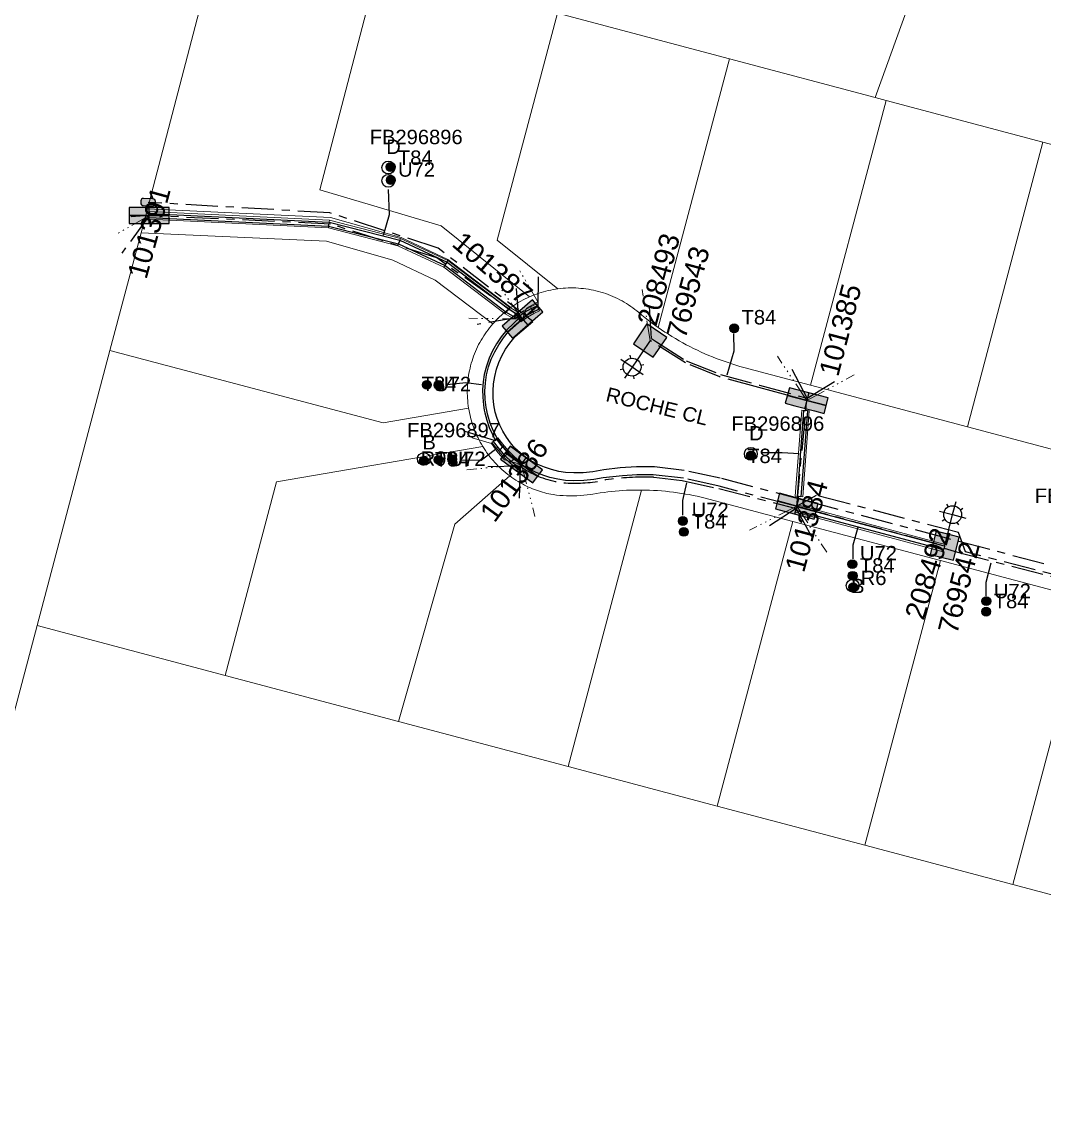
# Model space of a CAD drawing. Header units: metres. Extents: x 256054 to 262066, y 6173540 to 6179224.
# Drawn here: x 258471 to 258598.5, y 6174991.7 to 6175129 of the extents above; entities that cross this region are included whole.
import ezdxf
from ezdxf.enums import TextEntityAlignment as Align

# ---------------------------------------------------------------- set-up
doc = ezdxf.new("R2010")
doc.units = ezdxf.units.M
doc.linetypes.add('Cable Exist UG', pattern=[7, 4, -1, 1, -1])
doc.linetypes.add('PHANTOMX2', pattern=[5.6, 2.5, -0.5, 0.15, -0.5, 0.15, -0.5, 0.15, -0.5, 0.15, -0.5])
doc.layers.get('0').update_dxf_attribs({"color": 6})
for name, color, linetype, lineweight in [('_User Miscellaneous4', 191, 'Continuous', 13), ('Cadastre Land Parcels_SP_EXT', 96, 'Continuous', 15), ('Cadastre Roads_SP_EXT', 54, 'Continuous', 15), ('Mains_HV_EXT', 13, 'Continuous', 25), ('Mains_LV_EXT', 163, 'Continuous', 25), ('Mains_LV_SL_EXT', 135, 'Continuous', 25), ('Services_SP_EXT', 42, 'PHANTOMX2', 20)]:
    doc.layers.add(name, color=color, linetype=linetype, lineweight=lineweight)
for name, color, linetype in [('Duct_SP_EXT', 40, 'Continuous'), ('Equip_HV_EXT', 7, 'Continuous'), ('Equip_SP_SL_EXT', 7, 'Continuous'), ('SupportsUG_SP_LV_EXT', 7, 'Continuous'), ('SupportsUG_SP_LV_SL_EXT', 7, 'Continuous'), ('Trench_SP_EXT', 7, 'Continuous')]:
    doc.layers.add(name, color=color, linetype=linetype)
doc.styles.add('COLUMN_LABEL', font='arial.ttf', dxfattribs={"height": 2})
doc.styles.add('iecARIAL', font='arial.ttf', dxfattribs={"height": 2})
doc.styles.add('POLE_LABEL', font='arial.ttf', dxfattribs={"height": 2})
doc.styles.add('SL_LABEL', font='arial.ttf', dxfattribs={"height": 2})
doc.styles.get("Standard").update_dxf_attribs({"font": 'arial.ttf'})

# ---------------------------------------------------------------- blocks, each defined once
blk = doc.blocks.new('COLUMN_EXT')
blk.add_hatch(color=256).paths.add_polyline_path([(1.5, -1.5), (1.5, 1.5), (-1.5, 1.5), (-1.5, -1.5)])
blk.add_lwpolyline([(1.5, 1.5), (-1.5, 1.5), (-1.5, -1.5), (1.5, -1.5)], close=True)
at = {"flags": 9}
for tag, p in [('STREETNAME', (-1.81, 1.6)), ('LOCATION', (-1.81, 1.4)), ('SUBURB', (-1.81, 1.8)), ('NOTES', (-1.81, 2)), ('COLUMN_TYPE', (-1.81, 0.4)), ('OWNED_BY', (-1.81, 0.6)), ('LEGEND', (-1.81, 1.2)), ('USAGE', (-1.81, 1)), ('STATE', (-1.81, 0.8))]:
    blk.add_attdef(tag, text='', height=0.2, rotation=180, dxfattribs=at).set_placement(p, align=Align.MIDDLE_LEFT)
at = {"flags": 1}
blk.add_attdef('Z', (-1.81, 2.35), '', height=0.2, rotation=180, dxfattribs=at)
at = {"flags": 9}
for tag, style, p in [('STRUCTURE_PLANT_NUMBER', 'POLE_LABEL', (-1.81, -0.03)), ('STREET_CODE', 'COLUMN_LABEL', (-1.81, 0.2))]:
    blk.add_attdef(tag, text='', height=0.2, rotation=180, dxfattribs=dict(at, style=style)).set_placement(p, align=Align.MIDDLE_LEFT)
at = {"style": 'COLUMN_LABEL', "width": 0.9, "flags": 8}
blk.add_attdef('ASSET_NUM', text='', height=2, rotation=270, dxfattribs=at).set_placement((2, -4), align=Align.MIDDLE_LEFT)
blk = doc.blocks.new('PILLAR_EXT')
blk.add_hatch(color=256).paths.add_polyline_path([(-2.5, 1), (-2.5, -1), (2.5, -1), (2.5, 1)])
for p, q in [((-2.5, 0), (2.5, 0)), ((0, 1), (0, -1))]:
    blk.add_line(p, q)
at = {"ltscale": 10}
blk.add_line((2.5, 0), (-2.5, 0), dxfattribs=at)
blk.add_lwpolyline([(-2.5, -1), (-1.25, -1), (1.25, -1), (2.5, -1), (2.5, 1), (-2.5, 1)], close=True)
at = {"width": 0.9, "flags": 8}
blk.add_attdef('ASSET_NUM', text='', height=2, rotation=90, dxfattribs=at).set_placement((-2, 4), align=Align.MIDDLE_LEFT)
for tag, p, flags in [('OWNED_BY', (0, -0.2), 9), ('STATE', (0, -0.4), 9), ('SUPPORT_TYPE', (0, -0.6), 9), ('USAGE', (0, -0.8), 9), ('LEGEND', (0, -1), 9), ('LOCATION', (0, -1.2), 9), ('NOTES', (0, -1.4), 9), ('STREETNAME', (0, -1.8), 9), ('SUBURB', (0, -2), 1), ('PARENT', (0, -1.6), 9)]:
    blk.add_attdef(tag, p, '', height=0.2, dxfattribs=dict(flags=flags))
blk = doc.blocks.new('DUCT_EXT')
blk.add_circle((0, 0.8), 0.8)
at = {"flags": 1}
blk.add_attdef('Z', (0, 0), '', height=0.2, dxfattribs=at)
at = {"flags": 9}
for tag, p in [('DUCT_CODE', (0, 0)), ('XSECT_TYPE', (0, -0.2)), ('STATE', (0, -0.6)), ('FB_REFERENCE', (0, -0.4)), ('NOTES', (0, -0.8))]:
    blk.add_attdef(tag, text='', height=0.2, dxfattribs=at).set_placement(p, align=Align.MIDDLE_LEFT)
blk = doc.blocks.new('SL_LANTERN_EXT')
at = {"flags": 9}
for tag, p in [('LRATECODE', (-7.4, 0)), ('LOUTREACHVOCAB', (-7.2, 0)), ('LOUTREACH', (-7, 0)), ('LANTNUMBER', (-6.6, 0)), ('LNEW', (-6.4, 0)), ('LMASTVOCAB', (-6.2, 0)), ('LMAST', (-6, 0)), ('LLAMPVOCAB', (-5.8, 0)), ('LLAMP', (-5.6, 0)), ('LEXIST', (-5.4, 0)), ('LCHARGE3PERCENT', (-5.2, 0)), ('LCHARGE3', (-5, 0)), ('LCHARGE2PERCENT', (-4.8, 0)), ('LCHARGE2', (-4.6, 0)), ('LCHARGE1PERCENT', (-4.4, 0)), ('LCHARGE1', (-4.2, 0)), ('LCATEGORY', (-4, 0)), ('LBRACKETVOCAB', (-3.8, 0)), ('LBRACKET', (-3.6, 0)), ('LKINGHEIGHT', (-3.4, 0)), ('CREPLACE', (-3.2, 0)), ('CREMOVE', (-3, 0)), ('CNUMBER', (-2.8, 0)), ('CNEW', (-2.6, 0)), ('CEXIST', (-2.4, 0)), ('USAGE', (-2.2, 0)), ('STATE', (-2, 0)), ('OWNED_BY', (-1.8, 0)), ('ORIENTATION', (-1.6, 0)), ('OPERATING_VOLTAGE', (-1.4, 0)), ('NO_PHASES', (-1.2, 0)), ('LANTERN_TYPE', (-1, 0)), ('LANTERN_PURPOSE', (-0.8, 0)), ('CONTROL_TYPE', (-0.6, 0)), ('CONSTRUCTED_VOLTAGE', (-0.4, 0))]:
    blk.add_attdef(tag, text='', height=0.001, rotation=270, dxfattribs=at).set_placement(p, align=Align.MIDDLE_LEFT)
at = {"style": 'SL_LABEL', "flags": 9}
blk.add_attdef('STREET_CODE', text='', height=0.001, rotation=270, dxfattribs=at).set_placement((0, 0), align=Align.MIDDLE_LEFT)
at = {"flags": 1}
blk.add_attdef('Z', (0, 0), '', height=0.001, rotation=270, dxfattribs=at)
at = {"width": 0.9}
blk.add_attdef('LNUMBER', text='', height=1, dxfattribs=at).set_placement((7, -1), align=Align.MIDDLE_LEFT)
at = {"flags": 9}
for tag, p in [('LREMOVE', (0, -7.6)), ('LREPLACE', (0, -7.8)), ('LTYPE', (0, -8)), ('LTYPEVOCAB', (0, -8.2)), ('LEGEND', (0, -8.4)), ('SUBURB', (0, -8.6)), ('STREETNAME', (0, -8.8)), ('LOCATION', (0, -9)), ('NOTES', (0, -9.2)), ('MAINTAINED_BY', (0, -9.86))]:
    blk.add_attdef(tag, text='', height=0.001, dxfattribs=at).set_placement(p, align=Align.MIDDLE_LEFT)
blk.add_attdef('OPERATED_BY', (0, -9.61), '', height=0.001, dxfattribs=at)
blk.add_wipeout([(5.69, 0), (5.06, -1.06), (4, -1.69), (2.94, -1.06), (2.31, 0), (2.94, 1.06), (4, 1.69), (5.06, 1.06)])
for p, q in [((4, 1.69), (4, 0)), ((0, 0), (4, 0)), ((2.94, 1.06), (3.2, 0.8)), ((5.06, 1.06), (4.8, 0.8)), ((2.94, -1.06), (3.2, -0.8)), ((4, 0), (5.69, 0)), ((4, 0), (4, -1.69)), ((5.06, -1.06), (4.8, -0.8))]:
    blk.add_line(p, q)
blk.add_circle((4, 0), 1.12)
blk = doc.blocks.new('HV_STJ_EXT')
h = blk.add_hatch(color=256)
edge = h.paths.add_edge_path()
edge.add_ellipse((-0.59, 0.13), major_axis=(0.226, 0.226), ratio=1, start_angle=45, end_angle=135)
edge.add_line((-0.91, 0.13), (-0.91, -0.13))
edge.add_ellipse((-0.59, -0.13), major_axis=(0.226, 0.226), ratio=1, start_angle=135, end_angle=225)
edge.add_line((-0.59, -0.45), (0.59, -0.45))
edge.add_ellipse((0.59, -0.13), major_axis=(-0.226, 0.226), ratio=1, start_angle=135, end_angle=225)
edge.add_line((0.91, -0.13), (0.91, 0.13))
edge.add_ellipse((0.59, 0.13), major_axis=(-0.226, 0.226), ratio=1, start_angle=225, end_angle=315)
edge.add_line((0.59, 0.45), (-0.59, 0.45))
blk.add_lwpolyline([(-0.91, 0.13), (-0.91, -0.13, 0.414214), (-0.59, -0.45), (0.59, -0.45, 0.414214), (0.91, -0.13), (0.91, 0.13, 0.414214), (0.59, 0.45), (-0.59, 0.45, 0.414214)], format="xyb", close=True)
for tag, flags, p in [('ORIENTATION', 9, (1.5, 0)), ('Z', 1, (1.5, -0.8)), ('USAGE', 9, (1.5, -0.2)), ('LEGEND', 9, (1.5, -0.4)), ('NOTES', 9, (1.5, -0.6))]:
    blk.add_attdef(tag, text='', height=0.2, dxfattribs=dict(flags=flags)).set_placement(p, align=Align.MIDDLE_LEFT)
blk = doc.blocks.new('CABLE_LARGE_EXT')
h = blk.add_hatch(color=256)
edge = h.paths.add_edge_path()
edge.add_arc((0, 0.55), 0.55, 0, 360)
blk.add_circle((0, 0.55), 0.55)
at = {"flags": 1}
blk.add_attdef('Z', (0, 0), '', height=0.2, dxfattribs=at)
at = {"flags": 9}
for tag, p in [('COND_CODE', (0, 0)), ('STATE', (0, -0.4)), ('XSECT_SIZE', (0, -0.6)), ('FB_REFERENCE', (0, -0.2)), ('NOTES', (0, -0.8))]:
    blk.add_attdef(tag, text='', height=0.2, dxfattribs=at).set_placement(p, align=Align.MIDDLE_LEFT)

msp = doc.modelspace()

# ---------------------------------------------------------------- linework, layer by layer
at = {"layer": '_User Miscellaneous4'}
for p, q in [((258486.88, 6175105.32), (258486.85, 6175104.84)), ((258486.88, 6175105.32), (258509.35, 6175104.23)), ((258486.83, 6175104.36), (258486.85, 6175104.84)), ((258486.83, 6175104.36), (258509.21, 6175103.28)), ((258509.21, 6175103.28), (258509.28, 6175103.76)), ((258509.35, 6175104.23), (258509.28, 6175103.76)), ((258509.35, 6175104.23), (258518.22, 6175101.97)), ((258509.21, 6175103.28), (258517.89, 6175101.06)), ((258517.89, 6175101.06), (258518.05, 6175101.52)), ((258517.89, 6175101.06), (258523.63, 6175098.39)), ((258518.22, 6175101.97), (258518.05, 6175101.52)), ((258518.22, 6175101.97), (258524.13, 6175099.22)), ((258523.63, 6175098.39), (258523.88, 6175098.8)), ((258523.63, 6175098.39), (258531.28, 6175092.58)), ((258524.13, 6175099.22), (258523.88, 6175098.8)), ((258524.13, 6175099.22), (258531.82, 6175093.38)), ((258531.28, 6175092.58), (258531.55, 6175092.98)), ((258531.82, 6175093.38), (258531.55, 6175092.98)), ((258531.82, 6175093.38), (258532.84, 6175092.76)), ((258532.84, 6175092.76), (258532.59, 6175092.35)), ((258532.69, 6175092.35), (258533.55, 6175092.95)), ((258533.55, 6175092.95), (258534.42, 6175093.45)), ((258533.55, 6175092.95), (258533.8, 6175092.54)), ((258534.42, 6175093.45), (258535.17, 6175093.79)), ((258534.42, 6175093.45), (258534.64, 6175093.02)), ((258534.86, 6175092.59), (258534.64, 6175093.02)), ((258534.86, 6175092.59), (258535.57, 6175092.92)), ((258535.17, 6175093.79), (258535.37, 6175093.35)), ((258535.57, 6175092.92), (258535.37, 6175093.35)), ((258531.28, 6175092.58), (258532.34, 6175091.94)), ((258532.34, 6175091.94), (258532.59, 6175092.35)), ((258532.69, 6175092.35), (258532.96, 6175091.95)), ((258533.24, 6175091.56), (258532.96, 6175091.95)), ((258533.24, 6175091.56), (258534.06, 6175092.14)), ((258534.06, 6175092.14), (258533.8, 6175092.54)), ((258534.06, 6175092.14), (258534.86, 6175092.59)), ((258568.27, 6175080.53), (258567.45, 6175069.8)), ((258568.27, 6175080.53), (258568.74, 6175080.49)), ((258569.22, 6175080.46), (258568.41, 6175069.72)), ((258569.22, 6175080.46), (258568.74, 6175080.49)), ((258529.62, 6175076.51), (258529.99, 6175076.8)), ((258530.42, 6175075.48), (258529.62, 6175076.51)), ((258530.37, 6175077.1), (258529.99, 6175076.8)), ((258531.16, 6175076.09), (258530.37, 6175077.1)), ((258530.42, 6175075.48), (258530.79, 6175075.79)), ((258531.1, 6175074.69), (258530.42, 6175075.48)), ((258531.16, 6175076.09), (258530.79, 6175075.79)), ((258531.1, 6175074.69), (258531.45, 6175075.02)), ((258531.8, 6175075.35), (258531.16, 6175076.09)), ((258531.8, 6175075.35), (258531.45, 6175075.02)), ((258532.49, 6175074.68), (258531.8, 6175075.35)), ((258531.85, 6175073.96), (258531.1, 6175074.69)), ((258531.85, 6175073.96), (258532.17, 6175074.32)), ((258532.82, 6175073.17), (258531.85, 6175073.96)), ((258532.49, 6175074.68), (258532.17, 6175074.32)), ((258533.43, 6175073.91), (258532.49, 6175074.68)), ((258532.82, 6175073.17), (258533.12, 6175073.54)), ((258533.43, 6175073.91), (258533.12, 6175073.54)), ((258567.45, 6175069.8), (258567.93, 6175069.76)), ((258568.41, 6175069.72), (258567.93, 6175069.76)), ((258567.49, 6175067.81), (258567.61, 6175068.27)), ((258567.73, 6175068.73), (258567.61, 6175068.27))]:
    msp.add_line(p, q, dxfattribs=at)
at = {"layer": 'Cadastre Land Parcels_SP_EXT', "linetype": 'Continuous'}
for points in [[(258594.46, 6175166.64), (258583.95, 6175169.43), (258580.61, 6175149.75), (258539.38, 6175158.02), (258529.84, 6175132.18), (258537.8, 6175130.07), (258559.25, 6175124.38), (258577.46, 6175119.54), (258594.46, 6175166.64)], [(258624.73, 6175158.61), (258594.46, 6175166.64), (258577.46, 6175119.54), (258578.81, 6175119.18), (258598.38, 6175113.99), (258607.65, 6175111.52), (258624.73, 6175158.61)], [(258532.22, 6175093.53), (258532.47, 6175093.7), (258532.73, 6175093.86), (258532.98, 6175094.01), (258533.24, 6175094.16), (258533.5, 6175094.3), (258533.77, 6175094.44), (258534.04, 6175094.57), (258534.31, 6175094.69), (258523.26, 6175103.56), (258508.15, 6175108.03), (258515.43, 6175136), (258502.74, 6175139.37), (258495.92, 6175141.18), (258486.63, 6175105.66), (258509.48, 6175104.59), (258518.28, 6175102.09), (258524.12, 6175099.35), (258531.98, 6175093.36), (258532.22, 6175093.53)], [(258534.59, 6175094.81), (258534.88, 6175094.93), (258535.17, 6175095.03), (258535.46, 6175095.13), (258535.76, 6175095.23), (258536.05, 6175095.31), (258536.35, 6175095.39), (258536.65, 6175095.46), (258536.95, 6175095.53), (258537.25, 6175095.59), (258537.56, 6175095.64), (258537.86, 6175095.68), (258530.29, 6175101.77), (258537.8, 6175130.07), (258529.84, 6175132.18), (258515.43, 6175136), (258508.15, 6175108.03), (258523.26, 6175103.56), (258534.31, 6175094.69), (258534.59, 6175094.81)], [(258559.25, 6175124.38), (258537.8, 6175130.07), (258530.29, 6175101.77), (258537.86, 6175095.68), (258538.18, 6175095.72), (258538.5, 6175095.75), (258538.81, 6175095.77), (258539.13, 6175095.79), (258539.45, 6175095.8), (258539.77, 6175095.79), (258540.09, 6175095.79), (258540.4, 6175095.77), (258540.72, 6175095.74), (258541.04, 6175095.71), (258541.35, 6175095.67), (258541.67, 6175095.62), (258541.98, 6175095.57), (258542.29, 6175095.51), (258542.6, 6175095.43), (258542.91, 6175095.36), (258543.22, 6175095.27), (258543.52, 6175095.18), (258543.82, 6175095.08), (258544.12, 6175094.97), (258544.42, 6175094.85), (258544.71, 6175094.73), (258545, 6175094.6), (258545.29, 6175094.46), (258545.58, 6175094.32), (258545.85, 6175094.17), (258546.13, 6175094.01), (258546.4, 6175093.84), (258546.67, 6175093.67), (258546.94, 6175093.49), (258547.19, 6175093.31), (258547.45, 6175093.12), (258547.7, 6175092.92), (258547.94, 6175092.72), (258548.33, 6175092.39), (258548.73, 6175092.08), (258549.13, 6175091.76), (258549.53, 6175091.46), (258549.94, 6175091.16), (258550.35, 6175090.86), (258559.25, 6175124.38)], [(258578.81, 6175119.18), (258577.46, 6175119.54), (258559.25, 6175124.38), (258550.35, 6175090.86), (258550.78, 6175090.57), (258551.21, 6175090.28), (258551.64, 6175090.01), (258552.08, 6175089.73), (258552.52, 6175089.47), (258552.97, 6175089.21), (258553.42, 6175088.96), (258553.87, 6175088.71), (258554.33, 6175088.47), (258554.79, 6175088.24), (258555.25, 6175088.01), (258555.72, 6175087.8), (258556.19, 6175087.59), (258556.67, 6175087.38), (258557.14, 6175087.19), (258557.62, 6175087), (258558.1, 6175086.81), (258558.59, 6175086.64), (258559.08, 6175086.47), (258559.57, 6175086.31), (258560.06, 6175086.16), (258560.56, 6175086.01), (258561.05, 6175085.88), (258569.38, 6175083.67), (258578.81, 6175119.18)], [(258598.38, 6175113.99), (258578.81, 6175119.18), (258569.38, 6175083.67), (258588.95, 6175078.47), (258598.38, 6175113.99)], [(258617.95, 6175108.8), (258607.65, 6175111.52), (258598.38, 6175113.99), (258588.95, 6175078.47), (258608.52, 6175073.27), (258617.95, 6175108.8)], [(258526.71, 6175080.79), (258526.66, 6175081.1), (258526.62, 6175081.42), (258526.59, 6175081.73), (258526.57, 6175082.04), (258526.55, 6175082.35), (258526.54, 6175082.67), (258526.54, 6175082.98), (258526.55, 6175083.3), (258526.56, 6175083.61), (258526.59, 6175083.92), (258526.61, 6175084.23), (258526.65, 6175084.55), (258526.7, 6175084.86), (258526.75, 6175085.17), (258526.81, 6175085.47), (258526.88, 6175085.78), (258526.95, 6175086.09), (258527.04, 6175086.39), (258527.13, 6175086.69), (258527.22, 6175086.99), (258527.33, 6175087.28), (258527.44, 6175087.58), (258527.56, 6175087.87), (258527.69, 6175088.15), (258527.82, 6175088.44), (258527.96, 6175088.72), (258528.11, 6175089), (258528.26, 6175089.27), (258528.42, 6175089.54), (258528.59, 6175089.81), (258528.76, 6175090.07), (258528.94, 6175090.32), (258529.13, 6175090.58), (258529.32, 6175090.82), (258529.52, 6175091.07), (258529.73, 6175091.31), (258522.55, 6175096.77), (258517.23, 6175099.27), (258508.99, 6175101.61), (258485.85, 6175102.69), (258481.95, 6175087.97), (258516.06, 6175078.96), (258526.71, 6175080.79)], [(258481.95, 6175087.97), (258472.87, 6175053.68), (258496.33, 6175047.45), (258502.72, 6175071.58), (258528.46, 6175076.02), (258528.3, 6175076.28), (258528.16, 6175076.54), (258528.01, 6175076.81), (258527.88, 6175077.07), (258527.75, 6175077.35), (258527.63, 6175077.62), (258527.51, 6175077.9), (258527.4, 6175078.18), (258527.3, 6175078.46), (258527.2, 6175078.75), (258527.11, 6175079.03), (258527.03, 6175079.32), (258526.95, 6175079.61), (258526.88, 6175079.91), (258526.81, 6175080.2), (258526.76, 6175080.5), (258526.71, 6175080.79), (258516.06, 6175078.96), (258481.95, 6175087.97)], [(258524.98, 6175066.32), (258531.84, 6175072.33), (258531.59, 6175072.52), (258531.34, 6175072.72), (258531.1, 6175072.92), (258530.86, 6175073.13), (258530.63, 6175073.34), (258530.41, 6175073.56), (258530.18, 6175073.79), (258529.97, 6175074.01), (258529.76, 6175074.25), (258529.56, 6175074.49), (258529.36, 6175074.73), (258529.17, 6175074.98), (258528.98, 6175075.23), (258528.8, 6175075.49), (258528.63, 6175075.75), (258528.46, 6175076.02), (258502.72, 6175071.58), (258496.33, 6175047.45), (258517.97, 6175041.7), (258524.98, 6175066.32)], [(258539.37, 6175069.85), (258538.94, 6175069.86), (258538.52, 6175069.88), (258538.09, 6175069.91), (258537.67, 6175069.95), (258537.25, 6175070), (258536.98, 6175070.05), (258536.72, 6175070.1), (258536.46, 6175070.16), (258536.2, 6175070.23), (258535.94, 6175070.3), (258535.69, 6175070.38), (258535.43, 6175070.47), (258535.18, 6175070.55), (258534.92, 6175070.64), (258534.67, 6175070.74), (258534.43, 6175070.84), (258534.18, 6175070.95), (258533.94, 6175071.07), (258533.7, 6175071.19), (258533.42, 6175071.33), (258533.15, 6175071.48), (258532.88, 6175071.64), (258532.61, 6175071.8), (258532.35, 6175071.97), (258532.09, 6175072.15), (258531.84, 6175072.33), (258524.98, 6175066.32), (258517.97, 6175041.7), (258539.14, 6175036.08), (258548.29, 6175070.58), (258547.82, 6175070.58), (258547.35, 6175070.57), (258546.88, 6175070.56), (258546.42, 6175070.54), (258545.95, 6175070.51), (258545.48, 6175070.48), (258545.01, 6175070.44), (258544.54, 6175070.39), (258544.08, 6175070.34), (258543.61, 6175070.28), (258543.14, 6175070.22), (258542.68, 6175070.14), (258542.22, 6175070.06), (258541.92, 6175070.01), (258541.49, 6175069.96), (258541.07, 6175069.92), (258540.65, 6175069.89), (258540.22, 6175069.87), (258539.8, 6175069.85), (258539.37, 6175069.85)], [(258567.15, 6175066.67), (258556.69, 6175069.45), (258556.21, 6175069.57), (258555.72, 6175069.69), (258555.23, 6175069.8), (258554.75, 6175069.9), (258554.25, 6175070), (258553.76, 6175070.08), (258553.27, 6175070.16), (258552.77, 6175070.24), (258552.28, 6175070.3), (258551.78, 6175070.36), (258551.29, 6175070.42), (258550.79, 6175070.46), (258550.29, 6175070.5), (258549.79, 6175070.53), (258549.29, 6175070.55), (258548.79, 6175070.57), (258548.29, 6175070.58), (258539.14, 6175036.08), (258557.72, 6175031.15), (258567.15, 6175066.67)], [(258585.6, 6175061.77), (258567.15, 6175066.67), (258557.72, 6175031.15), (258570.48, 6175027.76), (258576.17, 6175026.25), (258585.6, 6175061.77)], [(258604.06, 6175056.87), (258585.6, 6175061.77), (258576.17, 6175026.25), (258594.63, 6175021.35), (258604.06, 6175056.87)], [(258622.51, 6175051.97), (258604.06, 6175056.87), (258594.63, 6175021.35), (258613.08, 6175016.45), (258622.51, 6175051.97)], [(258689.01, 6174996.29), (258651.33, 6175006.29), (258632.41, 6175011.32), (258613.08, 6175016.45), (258594.63, 6175021.35), (258576.17, 6175026.25), (258570.48, 6175027.76), (258557.72, 6175031.15), (258539.14, 6175036.08), (258517.97, 6175041.7), (258496.33, 6175047.45), (258472.87, 6175053.68), (258449.71, 6174966.19), (258469.15, 6174961.03), (258488.59, 6174955.87), (258508.02, 6174950.7), (258512.44, 6174949.53), (258527.46, 6174945.54), (258546.9, 6174940.38), (258566.34, 6174935.22), (258585.78, 6174930.06), (258606.96, 6174924.44), (258665.86, 6174908.79), (258689.01, 6174996.29)]]:
    msp.add_lwpolyline(points, close=True, dxfattribs=at)
msp.add_lwpolyline([(258449.71, 6174966.19), (258472.87, 6175053.68), (258481.95, 6175087.97), (258485.85, 6175102.69), (258486.63, 6175105.66), (258495.92, 6175141.18), (258476.23, 6175146.41), (258449.17, 6175153.59)], dxfattribs=at)
at = {"layer": 'Duct_SP_EXT'}
for p, q in [((258486.84, 6175104.6), (258486.85, 6175104.84)), ((258486.84, 6175104.6), (258509.24, 6175103.52)), ((258486.86, 6175105.08), (258486.85, 6175104.84)), ((258486.86, 6175105.08), (258509.32, 6175104)), ((258509.24, 6175103.52), (258509.28, 6175103.76)), ((258509.32, 6175104), (258509.28, 6175103.76)), ((258509.32, 6175104), (258518.14, 6175101.75)), ((258509.24, 6175103.52), (258517.97, 6175101.29)), ((258517.97, 6175101.29), (258518.05, 6175101.52)), ((258517.97, 6175101.29), (258523.76, 6175098.6)), ((258518.14, 6175101.75), (258518.05, 6175101.52)), ((258518.14, 6175101.75), (258524.01, 6175099.01)), ((258523.76, 6175098.6), (258523.88, 6175098.8)), ((258523.76, 6175098.6), (258531.41, 6175092.78)), ((258524.01, 6175099.01), (258523.88, 6175098.8)), ((258524.01, 6175099.01), (258531.68, 6175093.18)), ((258531.41, 6175092.78), (258531.55, 6175092.98)), ((258531.41, 6175092.78), (258532.47, 6175092.14)), ((258531.68, 6175093.18), (258531.55, 6175092.98)), ((258531.68, 6175093.18), (258532.72, 6175092.56)), ((258532.83, 6175092.15), (258533.67, 6175092.75)), ((258533.67, 6175092.75), (258534.53, 6175093.23)), ((258533.67, 6175092.75), (258533.8, 6175092.54)), ((258533.93, 6175092.34), (258534.75, 6175092.81)), ((258534.53, 6175093.23), (258535.27, 6175093.57)), ((258534.53, 6175093.23), (258534.64, 6175093.02)), ((258534.75, 6175092.81), (258534.64, 6175093.02)), ((258534.75, 6175092.81), (258535.47, 6175093.14)), ((258535.27, 6175093.57), (258535.37, 6175093.35)), ((258535.47, 6175093.14), (258535.37, 6175093.35)), ((258532.47, 6175092.14), (258532.59, 6175092.35)), ((258532.72, 6175092.56), (258532.59, 6175092.35)), ((258532.83, 6175092.15), (258532.96, 6175091.95)), ((258533.1, 6175091.76), (258532.96, 6175091.95)), ((258533.1, 6175091.76), (258533.93, 6175092.34)), ((258533.93, 6175092.34), (258533.8, 6175092.54)), ((258568.51, 6175080.51), (258567.69, 6175069.78)), ((258568.98, 6175080.47), (258568.17, 6175069.74)), ((258568.51, 6175080.51), (258568.74, 6175080.49)), ((258568.98, 6175080.47), (258568.74, 6175080.49)), ((258529.8, 6175076.65), (258529.99, 6175076.8)), ((258530.61, 6175075.63), (258529.8, 6175076.65)), ((258530.18, 6175076.95), (258529.99, 6175076.8)), ((258530.98, 6175075.94), (258530.18, 6175076.95)), ((258530.61, 6175075.63), (258530.79, 6175075.79)), ((258531.28, 6175074.86), (258530.61, 6175075.63)), ((258530.98, 6175075.94), (258530.79, 6175075.79)), ((258531.63, 6175075.19), (258530.98, 6175075.94)), ((258531.28, 6175074.86), (258531.45, 6175075.02)), ((258531.63, 6175075.19), (258531.45, 6175075.02)), ((258532.33, 6175074.5), (258531.63, 6175075.19)), ((258532.01, 6175074.14), (258531.28, 6175074.86)), ((258532.01, 6175074.14), (258532.17, 6175074.32)), ((258532.97, 6175073.36), (258532.01, 6175074.14)), ((258532.33, 6175074.5), (258532.17, 6175074.32)), ((258533.27, 6175073.73), (258532.33, 6175074.5)), ((258532.97, 6175073.36), (258533.12, 6175073.54)), ((258533.27, 6175073.73), (258533.12, 6175073.54)), ((258567.69, 6175069.78), (258567.93, 6175069.76)), ((258568.17, 6175069.74), (258567.93, 6175069.76)), ((258567.55, 6175068.04), (258567.61, 6175068.27)), ((258567.67, 6175068.5), (258567.61, 6175068.27))]:
    msp.add_line(p, q, dxfattribs=at)
for points in [[(258516.67, 6175108.08), (258516.8, 6175104.92), (258516.05, 6175102.33)], [(258559.78, 6175090.1), (258559.8, 6175087.89), (258558.93, 6175084.92)], [(258524.01, 6175083.75), (258526.34, 6175083.98), (258528.32, 6175083.73)], [(258525.59, 6175074.33), (258528.26, 6175074.32), (258530.27, 6175075.83)], [(258563.24, 6175075.25), (258565.82, 6175075.26), (258567.95, 6175075.12)], [(258553.44, 6175067.42), (258553.46, 6175069.28), (258553.93, 6175071.48)], [(258574.69, 6175061.99), (258574.7, 6175063.73), (258575.31, 6175065.94)], [(258591.29, 6175057.34), (258591.29, 6175059.1), (258591.91, 6175061.51)]]:
    msp.add_lwpolyline(points, dxfattribs=at)
at = {"layer": 'Mains_LV_EXT', "linetype": 'Cable Exist UG'}
for points in [[(258533.43, 6175091.92), (258529.49, 6175094.78), (258529.49, 6175094.78), (258522.72, 6175099.53), (258509.47, 6175103.76), (258486.59, 6175104.83)], [(258533.3, 6175073.77), (258532.1, 6175074.8), (258532.1, 6175074.8), (258531.37, 6175075.58), (258530.74, 6175076.36), (258530.21, 6175077.14), (258529.78, 6175078.02), (258529.4, 6175078.92), (258529.12, 6175079.91), (258528.9, 6175080.86), (258528.78, 6175081.89), (258528.74, 6175082.91), (258528.8, 6175083.95), (258528.94, 6175084.94), (258529.19, 6175085.94), (258529.53, 6175086.9), (258529.96, 6175087.83), (258530.48, 6175088.71), (258531.05, 6175089.56), (258531.69, 6175090.34), (258532.43, 6175091.1), (258533.24, 6175091.78), (258533.43, 6175091.92)], [(258567.67, 6175068.56), (258568.9, 6175081.74)], [(258567.67, 6175068.56), (258567.05, 6175068.7), (258557.96, 6175071.05), (258553.52, 6175072.04), (258549.72, 6175072.47), (258547.71, 6175072.47), (258545.9, 6175072.36), (258543.5, 6175072.08), (258542.32, 6175071.88), (258541.09, 6175071.76), (258539.84, 6175071.73), (258538.78, 6175071.77), (258537.82, 6175071.93), (258536.86, 6175072.13), (258535.96, 6175072.44), (258535.07, 6175072.79), (258534.21, 6175073.24), (258533.32, 6175073.74)]]:
    msp.add_lwpolyline(points, dxfattribs=at)
at = {"layer": 'Services_SP_EXT'}
for points in [[(258486.85, 6175104.84), (258482.7, 6175102.46)], [(258533.43, 6175091.92), (258533.93, 6175093.29), (258535.35, 6175094.07), (258532.87, 6175098.3)], [(258533.43, 6175091.92), (258530.6, 6175095.89)], [(258533.43, 6175091.92), (258526.72, 6175092.01)], [(258568.9, 6175081.74), (258565.25, 6175087.26)], [(258568.9, 6175081.74), (258574.81, 6175084.94)], [(258533.3, 6175073.77), (258531.18, 6175074.35), (258531.18, 6175074.35), (258530.36, 6175075.27), (258529.56, 6175076.37), (258523.67, 6175078.14)], [(258533.3, 6175073.77), (258526.49, 6175073.09)], [(258533.3, 6175073.77), (258534.99, 6175067.26)], [(258567.67, 6175068.56), (258561.74, 6175065.57)], [(258567.67, 6175068.56), (258571.39, 6175062.83)]]:
    msp.add_lwpolyline(points, dxfattribs=at)
at = {"layer": 'Trench_SP_EXT', "linetype": 'Cable Exist UG'}
for points in [[(258486.85, 6175104.84), (258483.43, 6175100.15)], [(258486.85, 6175104.84), (258484.59, 6175104.65)], [(258535.37, 6175093.35), (258535.41, 6175097.19)], [(258533.16, 6175092.16), (258532.96, 6175091.95), (258532.96, 6175091.95), (258532.69, 6175095.71)], [(258533.16, 6175092.16), (258527.77, 6175091.25)], [(258533.16, 6175092.16), (258531.48, 6175090.56), (258531.48, 6175090.56), (258530.77, 6175089.69), (258530.19, 6175088.83), (258529.68, 6175087.94), (258529.26, 6175087.01), (258528.92, 6175086.03), (258528.66, 6175085), (258528.51, 6175084.07), (258528.44, 6175083.12), (258528.46, 6175082.15), (258528.55, 6175081.15), (258528.65, 6175080.56), (258528.65, 6175080.56), (258528.72, 6175080.19), (258528.96, 6175079.29), (258529.28, 6175078.4), (258529.67, 6175077.52), (258530.08, 6175076.72)], [(258532.59, 6175092.35), (258533.16, 6175092.16)], [(258568.94, 6175082.06), (258566.96, 6175085.83)], [(258568.94, 6175082.06), (258572.75, 6175084.32)], [(258568.74, 6175080.49), (258568.94, 6175082.06)], [(258530.08, 6175076.72), (258525.84, 6175078.02)], [(258533.12, 6175073.54), (258528.85, 6175073.45)], [(258533.12, 6175073.54), (258533, 6175068.98)], [(258567.59, 6175068.28), (258567.93, 6175069.76)], [(258567.59, 6175068.28), (258563.94, 6175065.9)], [(258567.59, 6175068.28), (258569.76, 6175064.31)]]:
    msp.add_lwpolyline(points, dxfattribs=at)
msp.add_lwpolyline([(258533.12, 6175073.54), (258533.9, 6175073.05), (258533.9, 6175073.05, 0.113152), (258538.81, 6175071.47), (258538.81, 6175071.47, 0.070168), (258543.69, 6175071.82), (258543.69, 6175071.82), (258543.74, 6175071.83), (258543.79, 6175071.83), (258543.79, 6175071.83, -0.041722), (258549.77, 6175072.19), (258549.77, 6175072.19), (258549.82, 6175072.19), (258553.35, 6175071.76), (258557.93, 6175070.75), (258567.59, 6175068.28)], format="xyb", dxfattribs=at)

# ---------------------------------------------------------------- block references
at = {"layer": 'Duct_SP_EXT'}
for name, p in [('DUCT_EXT', (258516.68, 6175110.02)), ('CABLE_LARGE_EXT', (258516.98, 6175110.34)), ('DUCT_EXT', (258516.69, 6175108.36)), ('CABLE_LARGE_EXT', (258517.01, 6175108.71)), ('CABLE_LARGE_EXT', (258559.84, 6175090.21)), ('CABLE_LARGE_EXT', (258521.5, 6175083.15)), ('CABLE_LARGE_EXT', (258522.97, 6175083.13)), ('DUCT_EXT', (258521.12, 6175073.66)), ('CABLE_LARGE_EXT', (258524.66, 6175073.86)), ('DUCT_EXT', (258561.93, 6175074.29)), ('CABLE_LARGE_EXT', (258561.94, 6175074.32)), ('CABLE_LARGE_EXT', (258521.12, 6175073.66)), ('CABLE_LARGE_EXT', (258522.95, 6175073.79)), ('CABLE_LARGE_EXT', (258553.44, 6175066.16)), ('CABLE_LARGE_EXT', (258553.57, 6175064.8)), ('CABLE_LARGE_EXT', (258574.59, 6175060.77)), ('CABLE_LARGE_EXT', (258574.63, 6175059.33)), ('DUCT_EXT', (258574.63, 6175057.85)), ('CABLE_LARGE_EXT', (258574.7, 6175057.9)), ('CABLE_LARGE_EXT', (258591.31, 6175056.16)), ('CABLE_LARGE_EXT', (258591.29, 6175054.85))]:
    msp.add_blockref(name, p, dxfattribs=at)
at = {"layer": 'Equip_HV_EXT', "rotation": 357.3974375120415}
msp.add_blockref('HV_STJ_EXT', (258486.7, 6175106.49), dxfattribs=at)
at = {"layer": 'SupportsUG_SP_LV_EXT'}
ref = msp.add_blockref('PILLAR_EXT', (258486.85, 6175104.84), dxfattribs=dict(at, rotation=180.2093350916114))
ref.add_attrib('ASSET_NUM', '101391', dxfattribs={"layer": '0', "height": 2.5, "rotation": 74.7668, "style": 'iecARIAL'}).set_placement((258488.35, 6175108.34), align=Align.MIDDLE_RIGHT)
ref = msp.add_blockref('PILLAR_EXT', (258533.43, 6175091.92), dxfattribs=dict(at, rotation=41.0386836371148))
ref.add_attrib('ASSET_NUM', '101387', dxfattribs={"layer": '0', "height": 2.5, "rotation": 319.2939, "style": 'iecARIAL'}).set_placement((258534.93, 6175095.42), align=Align.TOP_RIGHT)
ref = msp.add_blockref('PILLAR_EXT', (258568.9, 6175081.74), dxfattribs=dict(at, rotation=345.3285677045951))
ref.add_attrib('ASSET_NUM', '101385', dxfattribs={"layer": '0', "height": 2.5, "rotation": 75.3286, "style": 'iecARIAL'}).set_placement((258570.4, 6175085.24), align=Align.TOP_LEFT)
ref = msp.add_blockref('PILLAR_EXT', (258533.3, 6175073.77), dxfattribs=dict(at, rotation=143.8550565847569))
ref.add_attrib('ASSET_NUM', '101386', dxfattribs={"layer": '0', "height": 2.5, "rotation": 53.8551, "style": 'iecARIAL'}).set_placement((258534.8, 6175077.27), align=Align.TOP_RIGHT)
ref = msp.add_blockref('PILLAR_EXT', (258567.67, 6175068.56), dxfattribs=dict(at, rotation=164.9408347992353))
ref.add_attrib('ASSET_NUM', '101384', dxfattribs={"layer": '0', "height": 2.5, "rotation": 74.9408, "style": 'iecARIAL'}).set_placement((258569.17, 6175072.06), align=Align.TOP_RIGHT)
at = {"layer": 'SupportsUG_SP_LV_SL_EXT'}
ref = msp.add_blockref('COLUMN_EXT', (258549.35, 6175089.22), dxfattribs=dict(at, rotation=235.7804956832355))
ref.add_attrib('ASSET_NUM', '769543', dxfattribs={"layer": '0', "height": 2.5, "rotation": 74.7638, "style": 'COLUMN_LABEL'}).set_placement((258551.35, 6175089.97), align=Align.TOP_LEFT)
ref = msp.add_blockref('COLUMN_EXT', (258586.12, 6175063.63), dxfattribs=dict(at, rotation=75.64477061973516))
ref.add_attrib('ASSET_NUM', '769542', dxfattribs={"layer": '0', "height": 2.5, "rotation": 75.6448, "style": 'COLUMN_LABEL'}).set_placement((258588.12, 6175064.38), align=Align.TOP_RIGHT)

# ---------------------------------------------------------------- texts
at = {"layer": 'Duct_SP_EXT'}
for s, p in [('FB296896', (258514.36, 6175113.73)), ('D', (258516.43, 6175112.51)), ('T84', (258517.88, 6175111.15)), ('U72', (258517.9, 6175109.67)), ('T84', (258560.77, 6175091.24)), ('T84', (258520.85, 6175082.93)), ('U72', (258522.41, 6175082.91)), ('FB296896', (258559.49, 6175077.97)), ('FB296897', (258519.02, 6175077.15)), ('D', (258561.71, 6175076.77)), ('B', (258520.95, 6175075.64)), ('R99', (258520.73, 6175073.6)), ('T84', (258522.51, 6175073.51)), ('U72', (258524.21, 6175073.57)), ('T84', (258561.47, 6175073.94)), ('FB296896', (258597.35, 6175068.96)), ('U72', (258554.54, 6175067.19)), ('T84', (258554.56, 6175065.77)), ('U72', (258575.54, 6175061.8)), ('T84', (258575.54, 6175060.27)), ('R6', (258575.64, 6175058.72)), ('B', (258574.44, 6175057.71)), ('U72', (258592.26, 6175057.07)), ('T84', (258592.24, 6175055.83))]:
    msp.add_text(s, height=1.8, dxfattribs=at).set_placement(p)

# ---------------------------------------------------------------- next in the draw order: block references
at = {"layer": 'Equip_SP_SL_EXT'}
ref = msp.add_blockref('SL_LANTERN_EXT', (258549.35, 6175089.22), dxfattribs=dict(at, rotation=235.7804956832355))
ref.add_attrib('ASSET_NUM', '208493', dxfattribs={"layer": '0', "height": 2.5, "rotation": 75.1008, "style": 'iecARIAL'}).set_placement((258550.85, 6175090.72), align=Align.BOTTOM_LEFT)
ref = msp.add_blockref('SL_LANTERN_EXT', (258586.12, 6175063.63), dxfattribs=dict(at, rotation=75.64477061973516))
ref.add_attrib('ASSET_NUM', '208492', dxfattribs={"layer": '0', "height": 2.5, "rotation": 72.9412, "style": 'iecARIAL'}).set_placement((258587.62, 6175065.13), align=Align.BOTTOM_RIGHT)

# ---------------------------------------------------------------- next in the draw order: linework, layer by layer
at = {"layer": '_User Miscellaneous4'}
for p, q in [((258586.16, 6175063.8), (258567.73, 6175068.73)), ((258585.91, 6175062.87), (258567.49, 6175067.81)), ((258585.91, 6175062.87), (258586.04, 6175063.33)), ((258586.16, 6175063.8), (258586.04, 6175063.33))]:
    msp.add_line(p, q, dxfattribs=at)
at = {"layer": 'Cadastre Roads_SP_EXT', "linetype": 'Continuous'}
msp.add_lwpolyline([(258608.52, 6175073.27), (258588.95, 6175078.47), (258569.38, 6175083.67), (258561.05, 6175085.88), (258560.56, 6175086.01), (258560.06, 6175086.16), (258559.57, 6175086.31), (258559.08, 6175086.47), (258558.59, 6175086.64), (258558.1, 6175086.81), (258557.62, 6175087), (258557.14, 6175087.19), (258556.67, 6175087.38), (258556.19, 6175087.59), (258555.72, 6175087.8), (258555.25, 6175088.01), (258554.79, 6175088.24), (258554.33, 6175088.47), (258553.87, 6175088.71), (258553.42, 6175088.96), (258552.97, 6175089.21), (258552.52, 6175089.47), (258552.08, 6175089.73), (258551.64, 6175090.01), (258551.21, 6175090.28), (258550.78, 6175090.57), (258550.35, 6175090.86), (258549.94, 6175091.16), (258549.53, 6175091.46), (258549.13, 6175091.76), (258548.73, 6175092.08), (258548.33, 6175092.39), (258547.94, 6175092.72), (258547.7, 6175092.92), (258547.45, 6175093.12), (258547.19, 6175093.31), (258546.94, 6175093.49), (258546.67, 6175093.67), (258546.4, 6175093.84), (258546.13, 6175094.01), (258545.85, 6175094.17), (258545.58, 6175094.32), (258545.29, 6175094.46), (258545, 6175094.6), (258544.71, 6175094.73), (258544.42, 6175094.85), (258544.12, 6175094.97), (258543.82, 6175095.08), (258543.52, 6175095.18), (258543.22, 6175095.27), (258542.91, 6175095.36), (258542.6, 6175095.43), (258542.29, 6175095.51), (258541.98, 6175095.57), (258541.67, 6175095.62), (258541.35, 6175095.67), (258541.04, 6175095.71), (258540.72, 6175095.74), (258540.4, 6175095.77), (258540.09, 6175095.79), (258539.77, 6175095.79), (258539.45, 6175095.8), (258539.13, 6175095.79), (258538.81, 6175095.77), (258538.5, 6175095.75), (258538.18, 6175095.72), (258537.86, 6175095.68), (258537.56, 6175095.64), (258537.25, 6175095.59), (258536.95, 6175095.53), (258536.65, 6175095.46), (258536.35, 6175095.39), (258536.05, 6175095.31), (258535.76, 6175095.23), (258535.46, 6175095.13), (258535.17, 6175095.03), (258534.88, 6175094.93), (258534.59, 6175094.81), (258534.31, 6175094.69), (258534.04, 6175094.57), (258533.77, 6175094.44), (258533.5, 6175094.3), (258533.24, 6175094.16), (258532.98, 6175094.01), (258532.73, 6175093.86), (258532.47, 6175093.7), (258532.22, 6175093.53), (258531.98, 6175093.36), (258531.73, 6175093.18), (258531.49, 6175092.99), (258531.25, 6175092.8), (258531.02, 6175092.6), (258530.79, 6175092.4), (258530.57, 6175092.19), (258530.35, 6175091.98), (258530.14, 6175091.76), (258529.93, 6175091.53), (258529.73, 6175091.31), (258529.52, 6175091.07), (258529.32, 6175090.82), (258529.13, 6175090.58), (258528.94, 6175090.32), (258528.76, 6175090.07), (258528.59, 6175089.81), (258528.42, 6175089.54), (258528.26, 6175089.27), (258528.11, 6175089), (258527.96, 6175088.72), (258527.82, 6175088.44), (258527.69, 6175088.15), (258527.56, 6175087.87), (258527.44, 6175087.58), (258527.33, 6175087.28), (258527.22, 6175086.99), (258527.13, 6175086.69), (258527.04, 6175086.39), (258526.95, 6175086.09), (258526.88, 6175085.78), (258526.81, 6175085.47), (258526.75, 6175085.17), (258526.7, 6175084.86), (258526.65, 6175084.55), (258526.61, 6175084.23), (258526.59, 6175083.92), (258526.56, 6175083.61), (258526.55, 6175083.3), (258526.54, 6175082.98), (258526.54, 6175082.67), (258526.55, 6175082.35), (258526.57, 6175082.04), (258526.59, 6175081.73), (258526.62, 6175081.42), (258526.66, 6175081.1), (258526.71, 6175080.79), (258526.76, 6175080.5), (258526.81, 6175080.2), (258526.88, 6175079.91), (258526.95, 6175079.61), (258527.03, 6175079.32), (258527.11, 6175079.03), (258527.2, 6175078.75), (258527.3, 6175078.46), (258527.4, 6175078.18), (258527.51, 6175077.9), (258527.63, 6175077.62), (258527.75, 6175077.35), (258527.88, 6175077.07), (258528.01, 6175076.81), (258528.16, 6175076.54), (258528.3, 6175076.28), (258528.46, 6175076.02), (258528.63, 6175075.75), (258528.8, 6175075.49), (258528.98, 6175075.23), (258529.17, 6175074.98), (258529.36, 6175074.73), (258529.56, 6175074.49), (258529.76, 6175074.25), (258529.97, 6175074.01), (258530.18, 6175073.79), (258530.41, 6175073.56), (258530.63, 6175073.34), (258530.86, 6175073.13), (258531.1, 6175072.92), (258531.34, 6175072.72), (258531.59, 6175072.52), (258531.84, 6175072.33), (258532.09, 6175072.15), (258532.35, 6175071.97), (258532.61, 6175071.8), (258532.88, 6175071.64), (258533.15, 6175071.48), (258533.42, 6175071.33), (258533.7, 6175071.19), (258533.94, 6175071.07), (258534.18, 6175070.95), (258534.43, 6175070.84), (258534.67, 6175070.74), (258534.92, 6175070.64), (258535.18, 6175070.55), (258535.43, 6175070.47), (258535.69, 6175070.38), (258535.94, 6175070.3), (258536.2, 6175070.23), (258536.46, 6175070.16), (258536.72, 6175070.1), (258536.98, 6175070.05), (258537.25, 6175070), (258537.67, 6175069.95), (258538.09, 6175069.91), (258538.52, 6175069.88), (258538.94, 6175069.86), (258539.37, 6175069.85), (258539.8, 6175069.85), (258540.22, 6175069.87), (258540.65, 6175069.89), (258541.07, 6175069.92), (258541.49, 6175069.96), (258541.92, 6175070.01), (258542.22, 6175070.06), (258542.68, 6175070.14), (258543.14, 6175070.22), (258543.61, 6175070.28), (258544.08, 6175070.34), (258544.54, 6175070.39), (258545.01, 6175070.44), (258545.48, 6175070.48), (258545.95, 6175070.51), (258546.42, 6175070.54), (258546.88, 6175070.56), (258547.35, 6175070.57), (258547.82, 6175070.58), (258548.29, 6175070.58), (258548.79, 6175070.57), (258549.29, 6175070.55), (258549.79, 6175070.53), (258550.29, 6175070.5), (258550.79, 6175070.46), (258551.29, 6175070.42), (258551.78, 6175070.36), (258552.28, 6175070.3), (258552.77, 6175070.24), (258553.27, 6175070.16), (258553.76, 6175070.08), (258554.25, 6175070), (258554.75, 6175069.9), (258555.23, 6175069.8), (258555.72, 6175069.69), (258556.21, 6175069.57), (258556.69, 6175069.45), (258567.15, 6175066.67), (258585.6, 6175061.77), (258604.06, 6175056.87)], dxfattribs=at)
at = {"layer": 'Duct_SP_EXT'}
for p, q in [((258585.98, 6175063.1), (258567.55, 6175068.04)), ((258586.1, 6175063.56), (258567.67, 6175068.5)), ((258585.98, 6175063.1), (258586.04, 6175063.33)), ((258586.1, 6175063.56), (258586.04, 6175063.33))]:
    msp.add_line(p, q, dxfattribs=at)
at = {"layer": 'Mains_HV_EXT', "linetype": 'Cable Exist UG'}
msp.add_lwpolyline([(258605.28, 6175059.59), (258586.36, 6175064.56), (258568.94, 6175069.2), (258558.11, 6175072.05), (258553.62, 6175073.02), (258549.89, 6175073.46), (258547.67, 6175073.46), (258545.64, 6175073.35), (258543.6, 6175073.09), (258542.2, 6175072.86), (258541, 6175072.74), (258539.84, 6175072.71), (258538.78, 6175072.75), (258537.97, 6175072.9), (258537.03, 6175073.12), (258536.17, 6175073.41), (258535.36, 6175073.76), (258534.55, 6175074.17), (258533.82, 6175074.68), (258533.12, 6175075.23), (258532.49, 6175075.82), (258531.94, 6175076.47), (258531.43, 6175077.16), (258530.97, 6175077.91), (258530.61, 6175078.68), (258530.26, 6175079.5), (258530.04, 6175080.31), (258529.86, 6175081.19), (258529.79, 6175082.09), (258529.75, 6175082.95), (258529.81, 6175083.84), (258529.97, 6175084.76), (258530.18, 6175085.64), (258530.47, 6175086.48), (258530.87, 6175087.34), (258531.31, 6175088.17), (258531.83, 6175088.92), (258532.5, 6175089.73), (258534.73, 6175091.6), (258534.73, 6175091.6), (258522.91, 6175100.77), (258509.4, 6175105.16), (258486.72, 6175106.47)], dxfattribs=at)
at = {"layer": 'Mains_LV_EXT', "linetype": 'Cable Exist UG'}
for points in [[(258568.9, 6175081.74), (258566, 6175082.54), (258566, 6175082.54), (258562.94, 6175083.37), (258558.04, 6175084.7), (258553.76, 6175086.44), (258549.37, 6175089.23)], [(258604.65, 6175058.76), (258604.19, 6175058.88), (258588.71, 6175062.86), (258587.86, 6175065.27), (258570.09, 6175069.91), (258567.67, 6175068.56)]]:
    msp.add_lwpolyline(points, dxfattribs=at)
at = {"layer": 'Mains_LV_SL_EXT', "linetype": 'Cable Exist UG'}
msp.add_lwpolyline([(258567.67, 6175068.56), (258586.12, 6175063.63)], dxfattribs=at)
at = {"layer": 'Services_SP_EXT'}
msp.add_lwpolyline([(258549.35, 6175089.22), (258548.35, 6175095.6)], dxfattribs=at)
at = {"layer": 'Trench_SP_EXT', "linetype": 'Cable Exist UG'}
for points in [[(258549.52, 6175089.48), (258549.22, 6175094.16)], [(258549.52, 6175089.48), (258550.15, 6175089.07), (258553.86, 6175086.71), (258558.13, 6175085), (258563.02, 6175083.66), (258568.92, 6175082.05)], [(258586.04, 6175063.33), (258587.72, 6175062.83), (258587.72, 6175062.83), (258604.53, 6175058.49)]]:
    msp.add_lwpolyline(points, dxfattribs=at)

# ---------------------------------------------------------------- next in the draw order: texts
at = {"layer": 'Cadastre Roads_SP_EXT'}
msp.add_text('ROCHE CL', height=1.8, rotation=346.2587, dxfattribs=at).set_placement((258543.71, 6175081.69))

doc.saveas('drawing.dxf')
